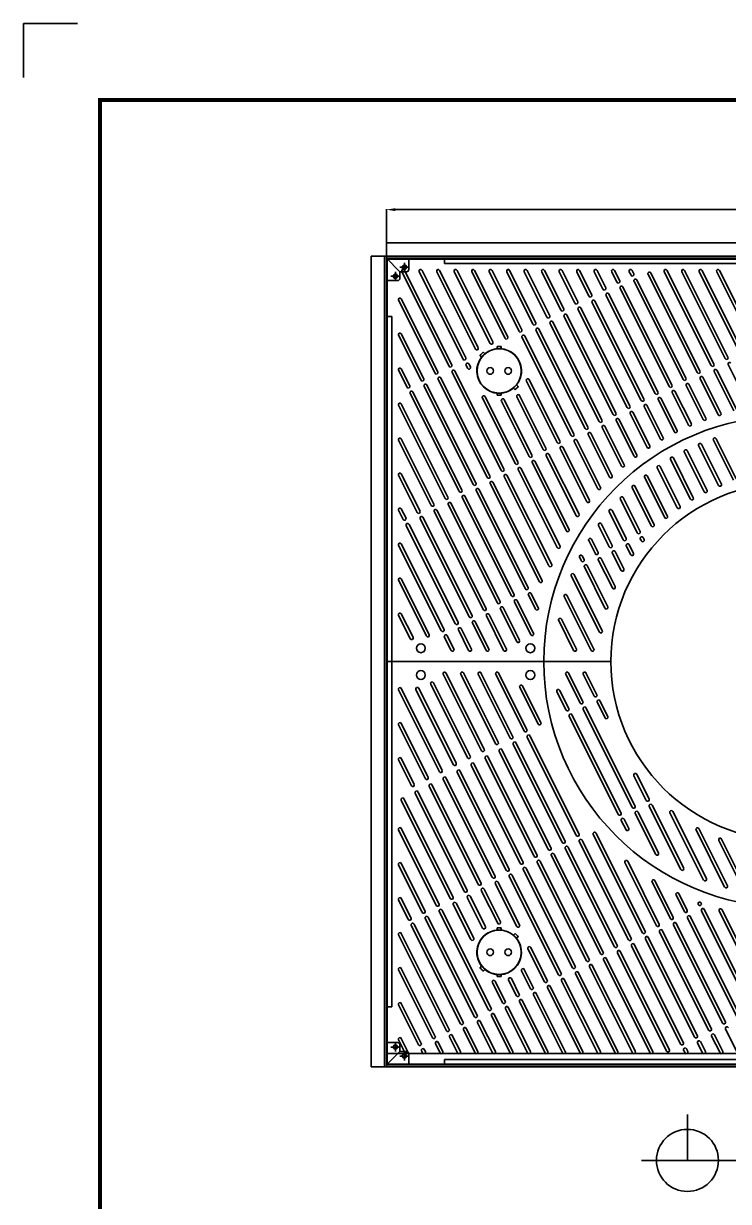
# Model space of a CAD drawing. Header units: millimetres. Extents: x 20045 to 27217, y -49849 to -44778.
# Drawn here: x 20045 to 21622, y -47412 to -44778 of the extents above; entities that cross this region are included whole.
import ezdxf

# ---------------------------------------------------------------- set-up
doc = ezdxf.new("R2010")
doc.units = ezdxf.units.MM
doc.layers.add('LAYOUT', color=7, linetype='Continuous')
doc.styles.get("Standard").update_dxf_attribs({"font": 'arial.ttf'})
doc.dimstyles.new('ISO-25', dxfattribs={"dimtxt": 40, "dimasz": 20, "dimexe": 1.25, "dimexo": 10, "dimgap": 10, "dimtad": 1, "dimdec": 0, "dimtxsty": 'Standard', "dimcen": 2.5, "dimclrd": 3, "dimclre": 3, "dimclrt": 3, "dimadec": 0, "dimazin": 0, "dimtfac": 1, "dimtdec": 0, "dimtmove": 0, "dimatfit": 3, "dimfxl": 1, "dimarcsym": 0})

# ---------------------------------------------------------------- blocks, each defined once
blk = doc.blocks.new('*D40')
at = {"color": 3, "lineweight": -2, "transparency": 16777216}
for p, q in [((20856.8, -45292.8), (20856.8, -45192.8)), ((20876.8, -45194), (22640.8, -45194)), ((22660.8, -45292.8), (22660.8, -45192.8))]:
    blk.add_line(p, q, dxfattribs=at)
at = {"color": 3, "transparency": 16777216}
for points in [[(20876.8, -45190.7), (20876.8, -45197.4), (20856.8, -45194)], [(22640.8, -45190.7), (22640.8, -45197.4), (22660.8, -45194)]]:
    blk.add_solid(points, dxfattribs=at)
at = {"layer": 'Defpoints', "color": 0, "transparency": 16777216}
for p in [(22660.8, -45194), (20856.8, -45302.8), (22660.8, -45302.8)]:
    blk.add_point(p, dxfattribs=at)
at = {"color": 3, "transparency": 16777216, "insert": (21758.8, -45163.6), "char_height": 40, "attachment_point": 5}
blk.add_mtext('1804', dxfattribs=at)
blk = doc.blocks.new('A$C2E731E15')
at = {"color": 1}
for p, q in [((-10, 0), (10, 0)), ((0, -10), (0, 10))]:
    blk.add_line(p, q, dxfattribs=at)
blk.add_circle((0, 0), 4.5)
at = {"color": 4}
blk.add_arc((0, 0), 5, 270, 180, dxfattribs=at)
blk = doc.blocks.new('A$C6562381F')
for p, q in [((4.5, 54.5), (-4.5, 54.5)), ((-4.5, 49.3), (-4.5, 54.5)), ((4.5, 49.3), (4.5, 54.5)), ((-4.5, -54.5), (-4.5, -49.3)), ((4.5, -54.5), (4.5, -49.3)), ((4.5, -54.5), (-4.5, -54.5))]:
    blk.add_line(p, q)
for centre, radius in [((0, 0), 49.5), ((-20, 0), 7.5), ((20, 0), 7.5)]:
    blk.add_circle(centre, radius)
blk = doc.blocks.new('AG1818')
for p, q in [((17010.4, -48656.5), (17010.4, -47756.5)), ((17010.4, -47756.5), (18810.4, -47756.5)), ((17154.6, -47992.8), (17049, -47781.5)), ((17186, -47977.2), (17088.1, -47781.5)), ((17213.7, -47954.4), (17127.3, -47781.5)), ((17246.5, -47941.6), (17166.4, -47781.5)), ((17279.9, -47930.2), (17205.5, -47781.5)), ((17311.2, -47914.6), (17244.7, -47781.5)), ((17342.5, -47898.9), (17283.8, -47781.5)), ((17373.8, -47883.2), (17322.9, -47781.5)), ((17405.1, -47867.6), (17362.1, -47781.5)), ((17436.4, -47851.9), (17401.2, -47781.5)), ((17467.7, -47836.3), (17440.3, -47781.5)), ((17499, -47820.6), (17479.4, -47781.5)), ((17530.3, -47805), (17518.6, -47781.5)), ((17561.6, -47789.3), (17557.7, -47781.5)), ((17740.8, -47991.3), (17636, -47781.5)), ((17772.2, -47975.7), (17675.1, -47781.5)), ((17803.5, -47960), (17714.2, -47781.5)), ((17834.8, -47944.4), (17753.4, -47781.5)), ((17148.4, -47995.9), (17042.7, -47784.7)), ((17179.7, -47980.3), (17081.9, -47784.7)), ((17207.4, -47957.5), (17121, -47784.7)), ((17240.2, -47944.8), (17160.1, -47784.7)), ((17273.6, -47933.3), (17199.3, -47784.7)), ((17304.9, -47917.7), (17238.4, -47784.7)), ((17336.2, -47902), (17277.5, -47784.7)), ((17367.5, -47886.4), (17316.7, -47784.7)), ((17398.8, -47870.7), (17355.8, -47784.7)), ((17430.1, -47855.1), (17394.9, -47784.7)), ((17461.4, -47839.4), (17434.1, -47784.7)), ((17492.7, -47823.8), (17473.2, -47784.7)), ((17524, -47808.1), (17512.3, -47784.7)), ((17555.4, -47792.5), (17551.5, -47784.7)), ((17672, -48025.8), (17562.1, -47805.9)), ((17678.3, -48022.6), (17568.3, -47802.8)), ((17703.3, -48010.1), (17593.4, -47790.2)), ((17709.6, -48007), (17599.6, -47787.1)), ((17734.6, -47994.4), (17629.7, -47784.7)), ((17765.9, -47978.8), (17668.8, -47784.7)), ((17797.2, -47963.1), (17708, -47784.7)), ((17828.5, -47947.5), (17747.1, -47784.7)), ((17615.6, -48053.9), (17505.7, -47834.1)), ((17640.7, -48041.4), (17530.8, -47821.5)), ((17647, -48038.3), (17537, -47818.4)), ((17117.1, -48011.6), (17035.4, -47848.3)), ((17123.3, -48008.5), (17041.7, -47845.2)), ((17578.1, -48072.7), (17468.1, -47852.8)), ((17584.3, -48069.6), (17474.4, -47849.7)), ((17609.4, -48057.1), (17499.4, -47837.2)), ((17515.5, -48104), (17405.5, -47884.1)), ((17521.7, -48100.9), (17411.8, -47881)), ((17546.8, -48088.4), (17436.8, -47868.5)), ((17553, -48085.2), (17443.1, -47865.4)), ((17459.1, -48132.2), (17349.2, -47912.3)), ((17484.2, -48119.7), (17374.2, -47899.8)), ((17490.4, -48116.5), (17380.5, -47896.7)), ((17085.8, -48027.3), (17035.4, -47926.6)), ((17092, -48024.1), (17041.7, -47923.5)), ((17421.6, -48151), (17311.6, -47931.1)), ((17427.8, -48147.8), (17317.9, -47928)), ((17452.9, -48135.3), (17342.9, -47915.4)), ((17196.1, -47997.4), (17192.7, -47990.6)), ((17820.8, -48088.6), (17772.6, -47992.2)), ((17054.5, -48042.9), (17035.4, -48004.8)), ((17060.7, -48039.8), (17041.7, -48001.7)), ((17265, -48229.2), (17155.1, -48009.4)), ((17271.3, -48226.1), (17161.4, -48006.2)), ((17189.8, -48000.6), (17186.4, -47993.7)), ((17785.1, -48095.4), (17741.3, -48007.9)), ((17791.3, -48092.2), (17747.6, -48004.7)), ((17202.4, -48260.5), (17092.5, -48040.7)), ((17208.7, -48257.4), (17098.7, -48037.5)), ((17233.7, -48244.9), (17123.8, -48025)), ((17240, -48241.8), (17130.1, -48021.9)), ((17390.3, -48166.6), (17321.4, -48029)), ((17396.5, -48163.5), (17327.7, -48025.9)), ((17716.7, -48115.2), (17678.7, -48039.2)), ((17723, -48112), (17685, -48036)), ((17750.4, -48104.3), (17710, -48023.5)), ((17756.6, -48101.1), (17716.3, -48020.4)), ((17171.1, -48276.2), (17061.2, -48056.3)), ((17177.4, -48273.1), (17067.4, -48053.2)), ((17296.3, -48213.6), (17222.9, -48066.6)), ((17302.6, -48210.5), (17229.1, -48063.5)), ((17333.9, -48194.8), (17271.8, -48070.5)), ((17358.9, -48182.3), (17300, -48064.3)), ((17365.2, -48179.2), (17306.2, -48061.2)), ((17652.3, -48142.8), (17616.1, -48070.5)), ((17658.5, -48139.7), (17622.4, -48067.3)), ((17684, -48128), (17647.4, -48054.8)), ((17690.3, -48124.9), (17653.7, -48051.7)), ((17139.8, -48291.8), (17035.4, -48083.1)), ((17146.1, -48288.7), (17041.7, -48080)), ((17327.6, -48197.9), (17265.5, -48073.7)), ((17597.5, -48174.2), (17559.7, -48098.7)), ((17621.3, -48159.1), (17584.8, -48086.1)), ((17627.5, -48156), (17591.1, -48083)), ((17562.2, -48197.4), (17522.2, -48117.4)), ((17568.4, -48194.3), (17528.4, -48114.3)), ((17591.2, -48177.3), (17553.5, -48101.8)), ((17507.1, -48243.8), (17459.6, -48148.7)), ((17513.4, -48240.7), (17465.8, -48145.6)), ((17534.1, -48219.6), (17490.9, -48133.1)), ((17540.4, -48216.4), (17497.1, -48130)), ((17108.5, -48307.5), (17035.4, -48161.4)), ((17114.8, -48304.4), (17041.7, -48158.2)), ((17462.7, -48295.8), (17403.2, -48176.9)), ((17481.2, -48270.2), (17428.3, -48164.4)), ((17487.4, -48267.1), (17434.5, -48161.3)), ((17751.2, -48262.5), (17706.6, -48173.3)), ((17757.5, -48259.4), (17712.9, -48170.1)), ((17784.4, -48250.6), (17739.7, -48161.1)), ((17790.7, -48247.5), (17745.9, -48158)), ((17432.9, -48330.2), (17365.7, -48195.7)), ((17439.2, -48327.1), (17371.9, -48192.6)), ((17456.4, -48298.9), (17397, -48180)), ((17694.7, -48290.3), (17650.1, -48201.1)), ((17719.3, -48276.9), (17674.6, -48187.5)), ((17725.6, -48273.8), (17680.9, -48184.4)), ((17390.3, -48401.6), (17303, -48227)), ((17396.6, -48398.5), (17309.3, -48223.9)), ((17410.8, -48364.3), (17334.4, -48211.4)), ((17417.1, -48361.2), (17340.6, -48208.2)), ((17658.9, -48312.6), (17614.2, -48223.1)), ((17665.2, -48309.5), (17620.4, -48220)), ((17688.5, -48293.5), (17643.9, -48204.3)), ((17077.2, -48323.2), (17035.4, -48239.6)), ((17083.5, -48320), (17041.7, -48236.5)), ((17356.6, -48475.1), (17246.7, -48255.2)), ((17371.7, -48442.6), (17271.7, -48242.7)), ((17378, -48439.5), (17278, -48239.5)), ((17630.7, -48334.4), (17585.5, -48244.1)), ((17636.9, -48331.3), (17591.8, -48241)), ((17319.1, -48493.8), (17209.1, -48274)), ((17325.3, -48490.7), (17215.4, -48270.8)), ((17350.4, -48478.2), (17240.4, -48258.3)), ((17600.8, -48353), (17558, -48267.4)), ((17607.1, -48349.8), (17564.3, -48264.3)), ((17256.5, -48525.1), (17146.5, -48305.3)), ((17262.7, -48522), (17152.8, -48302.1)), ((17287.8, -48509.5), (17177.8, -48289.6)), ((17294, -48506.4), (17184.1, -48286.5)), ((17569.5, -48368.6), (17531.7, -48293)), ((17575.8, -48365.5), (17538, -48289.8)), ((17045.9, -48338.8), (17035.4, -48317.9)), ((17052.2, -48335.7), (17041.7, -48314.8)), ((17200.1, -48553.3), (17090.2, -48333.4)), ((17225.2, -48540.8), (17115.2, -48320.9)), ((17231.4, -48537.7), (17121.5, -48317.8)), ((17538.2, -48384.3), (17506.6, -48321.1)), ((17544.5, -48381.1), (17512.9, -48317.9)), ((17162.5, -48572.1), (17052.6, -48352.2)), ((17168.8, -48569), (17058.9, -48349.1)), ((17193.8, -48556.4), (17083.9, -48336.6)), ((17506.9, -48399.9), (17482.9, -48351.9)), ((17513.2, -48396.8), (17489.1, -48348.8)), ((17475.6, -48415.6), (17460.7, -48385.7)), ((17481.9, -48412.4), (17466.9, -48382.6)), ((17578.5, -48386.6), (17576.2, -48382)), ((17584.8, -48383.5), (17582.5, -48378.9)), ((17131.2, -48587.8), (17035.4, -48396.2)), ((17137.5, -48584.6), (17041.7, -48393)), ((17533.1, -48452.4), (17513.6, -48413.3)), ((17539.4, -48449.3), (17519.9, -48410.2)), ((17554.9, -48417.6), (17544.9, -48397.7)), ((17561.1, -48414.5), (17551.2, -48394.6)), ((17444.3, -48431.2), (17440.2, -48423.1)), ((17450.5, -48428.1), (17446.5, -48419.9)), ((17513.7, -48491.8), (17482.3, -48429)), ((17520, -48488.7), (17488.6, -48425.9)), ((17484.8, -48590.6), (17421.8, -48464.5)), ((17491.1, -48587.4), (17428.1, -48461.4)), ((17497.2, -48537.1), (17451, -48444.6)), ((17503.5, -48534), (17457.3, -48441.5)), ((17097.8, -48599.2), (17035.4, -48474.4)), ((17104.1, -48596.1), (17041.7, -48471.3)), ((17337.6, -48593.4), (17300.7, -48519.8)), ((17341.9, -48539.5), (17325.8, -48507.3)), ((17348.1, -48536.3), (17332, -48504.1)), ((17466.2, -48631.5), (17406, -48511.1)), ((17472.4, -48628.4), (17412.2, -48508)), ((17299.9, -48612), (17263.2, -48538.6)), ((17306.2, -48608.9), (17269.4, -48535.4)), ((17331.3, -48596.5), (17294.5, -48522.9)), ((17061.7, -48605.3), (17035.4, -48552.7)), ((17068, -48602.1), (17041.7, -48549.6)), ((17231.4, -48631.5), (17200.6, -48569.9)), ((17237.7, -48628.4), (17206.8, -48566.7)), ((17270.5, -48631.5), (17231.9, -48554.2)), ((17276.8, -48628.4), (17238.1, -48551.1)), ((17427, -48631.5), (17393.6, -48564.6)), ((17433.3, -48628.4), (17399.8, -48561.4)), ((17159.4, -48628.4), (17144.2, -48598)), ((17192.3, -48631.5), (17169.3, -48585.5)), ((17198.5, -48628.4), (17175.5, -48582.4)), ((17153.1, -48631.5), (17137.9, -48601.2)), ((17010.4, -49556.5), (17010.4, -48656.5)), ((17010.4, -48656.5), (17510.4, -48656.5)), ((17113.7, -48703.8), (17195.9, -48868.3)), ((17135.4, -48684.7), (17220.9, -48855.8)), ((17141.6, -48681.5), (17227.2, -48852.6)), ((17174.5, -48684.7), (17252.2, -48840.1)), ((17180.8, -48681.5), (17258.5, -48837)), ((17213.6, -48684.7), (17285.1, -48827.6)), ((17219.9, -48681.5), (17291.4, -48824.5)), ((17252.8, -48684.7), (17316.4, -48811.9)), ((17259, -48681.5), (17322.7, -48808.8)), ((17409.3, -48684.7), (17441.6, -48749.3)), ((17415.6, -48681.5), (17447.9, -48746.2)), ((17448.4, -48684.7), (17472.9, -48733.7)), ((17454.7, -48681.5), (17479.2, -48730.5)), ((17035.4, -48719.6), (17127, -48902.7)), ((17041.7, -48716.5), (17133.3, -48899.6)), ((17074.4, -48719.3), (17158.3, -48887.1)), ((17080.7, -48716.2), (17164.6, -48883.9)), ((17107.4, -48707), (17189.6, -48871.4)), ((17306.5, -48713.9), (17347.7, -48796.3)), ((17312.8, -48710.8), (17354, -48793.2)), ((17389.8, -48723.9), (17410.3, -48765)), ((17396, -48720.8), (17416.6, -48761.8)), ((17479.6, -48747.1), (17497.3, -48782.4)), ((17485.9, -48744), (17503.5, -48779.2)), ((17417, -48778.4), (17527, -48998.3)), ((17423.3, -48775.3), (17533.2, -48995.1)), ((17448.3, -48762.7), (17558.3, -48982.6)), ((17454.6, -48759.6), (17564.5, -48979.5)), ((17035.4, -48797.8), (17095.7, -48918.4)), ((17041.7, -48794.7), (17102, -48915.2)), ((17323.1, -48825.4), (17433.1, -49045.2)), ((17329.4, -48822.2), (17439.3, -49042.1)), ((17260.5, -48856.7), (17370.4, -49076.5)), ((17266.8, -48853.5), (17376.7, -49073.4)), ((17291.8, -48841), (17401.7, -49060.9)), ((17298.1, -48837.9), (17408, -49057.8)), ((17035.4, -48876.1), (17064.4, -48934)), ((17041.7, -48873), (17070.7, -48930.9)), ((17197.9, -48888), (17307.8, -49107.8)), ((17204.2, -48884.8), (17314.1, -49104.7)), ((17229.2, -48872.3), (17339.1, -49092.2)), ((17235.5, -48869.2), (17345.4, -49089.1)), ((17166.6, -48903.6), (17276.5, -49123.5)), ((17172.9, -48900.5), (17282.8, -49120.4)), ((17561.9, -48911.6), (17589.6, -48967)), ((17568.1, -48908.4), (17595.8, -48963.8)), ((17104, -48934.9), (17213.9, -49154.8)), ((17110.2, -48931.8), (17220.2, -49151.7)), ((17135.3, -48919.3), (17245.2, -49139.1)), ((17141.5, -48916.1), (17251.5, -49136)), ((17041.4, -48966.2), (17151.3, -49186.1)), ((17047.6, -48963.1), (17157.6, -49183)), ((17072.7, -48950.6), (17182.6, -49170.4)), ((17078.9, -48947.4), (17188.9, -49167.3)), ((17571.2, -48992.9), (17617, -49084.5)), ((17596.3, -48980.4), (17666.9, -49121.6)), ((17602.5, -48977.3), (17673.2, -49118.5)), ((17648.8, -48991.4), (17723.9, -49141.7)), ((17533.7, -49011.7), (17544.2, -49032.6)), ((17539.9, -49008.6), (17550.4, -49029.5)), ((17565, -48996), (17610.8, -49087.6)), ((17642.5, -48994.5), (17717.7, -49144.9)), ((17035.4, -49032.6), (17120, -49201.8)), ((17041.7, -49029.5), (17126.3, -49198.6)), ((17471.1, -49043), (17581, -49262.9)), ((17477.3, -49039.9), (17587.3, -49259.7)), ((17700.8, -49032.8), (17764.8, -49160.9)), ((17707, -49029.7), (17771.1, -49157.8)), ((17414.7, -49071.2), (17524.7, -49291)), ((17439.8, -49058.6), (17549.7, -49278.5)), ((17446, -49055.5), (17556, -49275.4)), ((17751.7, -49056.4), (17800.1, -49153.3)), ((17757.9, -49053.2), (17806.4, -49150.2)), ((17377.2, -49090), (17487.1, -49309.8)), ((17383.4, -49086.8), (17493.3, -49306.7)), ((17408.5, -49074.3), (17518.4, -49294.2)), ((17035.4, -49110.9), (17088.7, -49217.4)), ((17041.7, -49107.8), (17095, -49214.3)), ((17314.5, -49121.3), (17424.5, -49341.1)), ((17320.8, -49118.1), (17430.7, -49338)), ((17345.8, -49105.6), (17455.8, -49325.5)), ((17352.1, -49102.5), (17462, -49322.3)), ((17541.7, -49106), (17612.3, -49247.2)), ((17548, -49102.9), (17618.6, -49244.1)), ((17258.2, -49149.4), (17306.3, -49245.7)), ((17283.2, -49136.9), (17393.2, -49356.8)), ((17289.5, -49133.8), (17399.4, -49353.7)), ((17602.4, -49149.1), (17643.6, -49231.6)), ((17608.6, -49146), (17649.9, -49228.4)), ((17220.6, -49168.2), (17257.3, -49241.6)), ((17226.9, -49165.1), (17263.6, -49238.5)), ((17251.9, -49152.6), (17300.1, -49248.8)), ((17656.2, -49178.4), (17674.9, -49215.9)), ((17662.4, -49175.3), (17681.2, -49212.8)), ((17035.4, -49189.2), (17057.4, -49233.1)), ((17041.7, -49186), (17063.7, -49229.9)), ((17158, -49199.5), (17197.3, -49278.2)), ((17164.3, -49196.4), (17203.6, -49275)), ((17189.3, -49183.9), (17223.6, -49252.3)), ((17195.6, -49180.7), (17229.8, -49249.2)), ((17705.8, -49199.3), (17706.2, -49200.3)), ((17712, -49196.2), (17712.5, -49197.1)), ((17095.4, -49230.8), (17205.3, -49450.7)), ((17101.7, -49227.7), (17211.6, -49447.6)), ((17126.7, -49215.2), (17236.6, -49435)), ((17133, -49212), (17242.9, -49431.9)), ((17681.6, -49229.3), (17791.6, -49449.2)), ((17687.9, -49226.2), (17797.8, -49446.1)), ((17712.9, -49213.7), (17822.9, -49433.6)), ((17719.2, -49210.5), (17829.1, -49430.4)), ((17752.4, -49214.3), (17854.2, -49417.9)), ((17758.6, -49211.1), (17860.4, -49414.8)), ((17064.1, -49246.5), (17174, -49466.4)), ((17070.4, -49243.3), (17180.3, -49463.2)), ((17625.3, -49257.5), (17735.2, -49477.4)), ((17650.3, -49245), (17760.3, -49464.9)), ((17656.6, -49241.8), (17766.5, -49461.7)), ((17035.4, -49267.4), (17142.7, -49482)), ((17041.7, -49264.3), (17149, -49478.9)), ((17587.7, -49276.3), (17697.6, -49496.2)), ((17594, -49273.2), (17703.9, -49493)), ((17619, -49260.6), (17729, -49480.5)), ((17325, -49298.6), (17361.9, -49372.4)), ((17331.2, -49295.5), (17368.1, -49369.3)), ((17525.1, -49307.6), (17635, -49527.5)), ((17531.4, -49304.5), (17641.3, -49524.3)), ((17556.4, -49291.9), (17666.3, -49511.8)), ((17562.7, -49288.8), (17672.6, -49508.7)), ((17468.8, -49335.8), (17565.1, -49528.4)), ((17493.8, -49323.2), (17597.9, -49531.5)), ((17500.1, -49320.1), (17604.2, -49528.4)), ((17035.4, -49345.7), (17111.4, -49497.7)), ((17041.7, -49342.6), (17117.7, -49494.5)), ((17310.5, -49348), (17330.6, -49388.1)), ((17316.8, -49344.9), (17336.8, -49385)), ((17431.2, -49354.5), (17519.7, -49531.5)), ((17437.4, -49351.4), (17525.9, -49528.4)), ((17462.5, -49338.9), (17558.8, -49531.5)), ((17245.3, -49374.1), (17268, -49419.4)), ((17251.5, -49370.9), (17274.2, -49416.3)), ((17281.7, -49368.6), (17299.3, -49403.7)), ((17287.9, -49365.4), (17305.5, -49400.6)), ((17368.6, -49385.9), (17441.4, -49531.5)), ((17374.8, -49382.7), (17447.7, -49528.4)), ((17399.9, -49370.2), (17480.5, -49531.5)), ((17406.1, -49367.1), (17486.8, -49528.4)), ((17312.2, -49414), (17369.4, -49528.4)), ((17337.3, -49401.5), (17402.3, -49531.5)), ((17343.5, -49398.4), (17408.5, -49528.4)), ((17035.4, -49423.9), (17080.1, -49513.3)), ((17041.7, -49420.8), (17086.4, -49510.2)), ((17274.7, -49432.8), (17324, -49531.5)), ((17280.9, -49429.7), (17330.3, -49528.4)), ((17306, -49417.2), (17363.2, -49531.5)), ((17212.1, -49464.1), (17245.8, -49531.5)), ((17218.3, -49461), (17252, -49528.4)), ((17243.4, -49448.5), (17284.9, -49531.5)), ((17249.6, -49445.3), (17291.2, -49528.4)), ((17155.7, -49492.3), (17173.8, -49528.4)), ((17180.7, -49479.8), (17206.6, -49531.5)), ((17187, -49476.6), (17212.9, -49528.4)), ((17735.7, -49493.9), (17754.5, -49531.5)), ((17741.9, -49490.8), (17760.7, -49528.4)), ((17767, -49478.3), (17793.6, -49531.5)), ((17035.4, -49502.2), (17048.8, -49529)), ((17041.7, -49499.1), (17055.1, -49525.8)), ((17118.1, -49511.1), (17128.4, -49531.5)), ((17124.4, -49507.9), (17134.6, -49528.4)), ((17149.4, -49495.4), (17167.5, -49531.5)), ((17704.4, -49509.6), (17715.3, -49531.5)), ((17710.6, -49506.4), (17721.6, -49528.4)), ((17086.8, -49526.7), (17089.2, -49531.5)), ((17093.1, -49523.6), (17095.5, -49528.4)), ((17673.1, -49525.2), (17676.2, -49531.5)), ((17679.3, -49522.1), (17682.5, -49528.4)), ((18810.4, -49556.5), (17010.4, -49556.5))]:
    blk.add_line(p, q)
for points in [[(17296.1, -48048.4, 0.045549), (17303.1, -48041.3), (17299.5, -48037.8, 0.904534), (17228.4, -47968.1), (17224.8, -47964.6, 0.045549), (17217.8, -47971.8), (17221.4, -47975.3, 0.904534), (17292.5, -48044.9)], [(17296.1, -49264.6, -0.045549), (17303.1, -49271.8), (17299.5, -49275.3, -0.904534), (17228.4, -49344.9), (17224.8, -49348.4, -0.045549), (17217.8, -49341.3), (17221.4, -49337.8, -0.904534), (17292.5, -49268.1)]]:
    blk.add_lwpolyline(points, format="xyb", close=True)
for centre in [(17085.4, -48626.5), (17330.4, -48626.5), (17085.4, -48686.5), (17330.4, -48686.5)]:
    blk.add_circle(centre, 10)
for centre, radius, start, end in [((17045.9, -47783.1), 3.5, 26.5651, 206.5651), ((17085, -47783.1), 3.5, 26.5651, 206.5651), ((17124.1, -47783.1), 3.5, 26.5651, 206.5651), ((17163.3, -47783.1), 3.5, 26.5651, 206.5651), ((17202.4, -47783.1), 3.5, 26.5651, 206.5651), ((17241.5, -47783.1), 3.5, 26.5651, 206.5651), ((17280.7, -47783.1), 3.5, 26.5651, 206.5651), ((17319.8, -47783.1), 3.5, 26.5651, 206.5651), ((17358.9, -47783.1), 3.5, 26.5651, 206.5651), ((17398.1, -47783.1), 3.5, 26.5651, 206.5651), ((17437.2, -47783.1), 3.5, 26.5651, 206.5651), ((17476.3, -47783.1), 3.5, 26.5651, 206.5651), ((17515.4, -47783.1), 3.5, 26.5651, 206.5651), ((17554.6, -47783.1), 3.5, 26.5651, 206.5651), ((17632.8, -47783.1), 3.5, 26.5651, 206.5651), ((17672, -47783.1), 3.5, 26.5651, 206.5651), ((17711.1, -47783.1), 3.5, 26.5651, 206.5651), ((17750.2, -47783.1), 3.5, 26.5651, 206.5651), ((17527.2, -47806.6), 3.5, 206.5651, 26.5651), ((17558.5, -47790.9), 3.5, 206.5651, 26.5651), ((17565.2, -47804.3), 3.5, 26.5651, 206.5651), ((17596.5, -47788.7), 3.5, 26.5651, 206.5651), ((17495.9, -47822.2), 3.5, 206.5651, 26.5651), ((17502.6, -47835.6), 3.5, 26.5651, 206.5651), ((17533.9, -47820), 3.5, 26.5651, 206.5651), ((17038.6, -47846.8), 3.5, 26.5651, 206.5651), ((17433.3, -47853.5), 3.5, 206.5651, 26.5651), ((17464.6, -47837.9), 3.5, 206.5651, 26.5651), ((17471.3, -47851.3), 3.5, 26.5651, 206.5651), ((17370.7, -47884.8), 3.5, 206.5651, 26.5651), ((17402, -47869.2), 3.5, 206.5651, 26.5651), ((17408.7, -47882.6), 3.5, 26.5651, 206.5651), ((17440, -47866.9), 3.5, 26.5651, 206.5651), ((17339.3, -47900.5), 3.5, 206.5651, 26.5651), ((17346.1, -47913.9), 3.5, 26.5651, 206.5651), ((17377.4, -47898.2), 3.5, 26.5651, 206.5651), ((17038.6, -47925), 3.5, 26.5651, 206.5651), ((17276.7, -47931.8), 3.5, 206.5651, 26.5651), ((17308, -47916.1), 3.5, 206.5651, 26.5651), ((17314.7, -47929.5), 3.5, 26.5651, 206.5651), ((17210.6, -47956), 3.5, 206.5651, 26.5651), ((17243.3, -47943.2), 3.5, 206.5651, 26.5651), ((17151.5, -47994.4), 3.5, 206.5651, 26.5651), ((17182.8, -47978.7), 3.5, 206.5651, 26.5651), ((17189.5, -47992.1), 3.5, 26.5651, 206.5651), ((17737.7, -47992.9), 3.5, 206.5651, 26.5651), ((17769, -47977.2), 3.5, 206.5651, 26.5651), ((17775.8, -47990.7), 3.5, 26.5651, 206.5651), ((17038.6, -48003.3), 3.5, 26.5651, 206.5651), ((17120.2, -48010), 3.5, 206.5651, 26.5651), ((17158.2, -48007.8), 3.5, 26.5651, 206.5651), ((17193, -47999), 3.5, 206.5651, 26.5651), ((17706.4, -48008.5), 3.5, 206.5651, 26.5651), ((17713.1, -48022), 3.5, 26.5651, 206.5651), ((17744.4, -48006.3), 3.5, 26.5651, 206.5651), ((17057.6, -48041.3), 3.5, 206.5651, 26.5651), ((17088.9, -48025.7), 3.5, 206.5651, 26.5651), ((17095.6, -48039.1), 3.5, 26.5651, 206.5651), ((17126.9, -48023.5), 3.5, 26.5651, 206.5651), ((17324.6, -48027.4), 3.5, 26.5651, 206.5651), ((17643.8, -48039.8), 3.5, 206.5651, 26.5651), ((17675.1, -48024.2), 3.5, 206.5651, 26.5651), ((17681.8, -48037.6), 3.5, 26.5651, 206.5651), ((17064.3, -48054.8), 3.5, 26.5651, 206.5651), ((17226, -48065.1), 3.5, 26.5651, 206.5651), ((17268.6, -48072.1), 3.5, 26.5651, 206.5651), ((17303.1, -48062.7), 3.5, 26.5651, 206.5651), ((17581.2, -48071.1), 3.5, 206.5651, 26.5651), ((17612.5, -48055.5), 3.5, 206.5651, 26.5651), ((17619.2, -48068.9), 3.5, 26.5651, 206.5651), ((17650.5, -48053.3), 3.5, 26.5651, 206.5651), ((17038.6, -48081.5), 3.5, 26.5651, 206.5651), ((17549.9, -48086.8), 3.5, 206.5651, 26.5651), ((17556.6, -48100.2), 3.5, 26.5651, 206.5651), ((17587.9, -48084.6), 3.5, 26.5651, 206.5651), ((17910.4, -48656.5), 550, 0, 180), ((17487.3, -48118.1), 3.5, 206.5651, 26.5651), ((17518.6, -48102.5), 3.5, 206.5651, 26.5651), ((17525.3, -48115.9), 3.5, 26.5651, 206.5651), ((17687.1, -48126.4), 3.5, 206.5651, 26.5651), ((17719.8, -48113.6), 3.5, 206.5651, 26.5651), ((17753.5, -48102.7), 3.5, 206.5651, 26.5651), ((17424.7, -48149.4), 3.5, 206.5651, 26.5651), ((17456, -48133.8), 3.5, 206.5651, 26.5651), ((17462.7, -48147.2), 3.5, 26.5651, 206.5651), ((17494, -48131.5), 3.5, 26.5651, 206.5651), ((17655.4, -48141.2), 3.5, 206.5651, 26.5651), ((17038.6, -48159.8), 3.5, 26.5651, 206.5651), ((17393.4, -48165.1), 3.5, 206.5651, 26.5651), ((17400.1, -48178.5), 3.5, 26.5651, 206.5651), ((17431.4, -48162.8), 3.5, 26.5651, 206.5651), ((17594.4, -48175.7), 3.5, 206.5651, 26.5651), ((17624.4, -48157.5), 3.5, 206.5651, 26.5651), ((17709.7, -48171.7), 3.5, 26.5651, 206.5651), ((17742.8, -48159.5), 3.5, 26.5651, 206.5651), ((17330.8, -48196.4), 3.5, 206.5651, 26.5651), ((17362.1, -48180.7), 3.5, 206.5651, 26.5651), ((17368.8, -48194.1), 3.5, 26.5651, 206.5651), ((17565.3, -48195.9), 3.5, 206.5651, 26.5651), ((17647, -48202.7), 3.5, 26.5651, 206.5651), ((17677.7, -48186), 3.5, 26.5651, 206.5651), ((17268.2, -48227.7), 3.5, 206.5651, 26.5651), ((17299.5, -48212), 3.5, 206.5651, 26.5651), ((17306.2, -48225.4), 3.5, 26.5651, 206.5651), ((17337.5, -48209.8), 3.5, 26.5651, 206.5651), ((17537.2, -48218), 3.5, 206.5651, 26.5651), ((17617.3, -48221.6), 3.5, 26.5651, 206.5651), ((17038.6, -48238.1), 3.5, 26.5651, 206.5651), ((17236.9, -48243.3), 3.5, 206.5651, 26.5651), ((17243.6, -48256.7), 3.5, 26.5651, 206.5651), ((17274.9, -48241.1), 3.5, 26.5651, 206.5651), ((17510.2, -48242.2), 3.5, 206.5651, 26.5651), ((17910.4, -48656.5), 400, 0, 180), ((17588.7, -48242.6), 3.5, 26.5651, 206.5651), ((17174.2, -48274.6), 3.5, 206.5651, 26.5651), ((17205.6, -48259), 3.5, 206.5651, 26.5651), ((17212.3, -48272.4), 3.5, 26.5651, 206.5651), ((17484.3, -48268.6), 3.5, 206.5651, 26.5651), ((17561.2, -48265.8), 3.5, 26.5651, 206.5651), ((17722.5, -48275.4), 3.5, 206.5651, 26.5651), ((17754.4, -48260.9), 3.5, 206.5651, 26.5651), ((17111.6, -48305.9), 3.5, 206.5651, 26.5651), ((17142.9, -48290.3), 3.5, 206.5651, 26.5651), ((17149.7, -48303.7), 3.5, 26.5651, 206.5651), ((17181, -48288), 3.5, 26.5651, 206.5651), ((17459.5, -48297.4), 3.5, 206.5651, 26.5651), ((17534.8, -48291.4), 3.5, 26.5651, 206.5651), ((17662, -48311), 3.5, 206.5651, 26.5651), ((17691.6, -48291.9), 3.5, 206.5651, 26.5651), ((17038.6, -48316.3), 3.5, 26.5651, 206.5651), ((17049, -48337.2), 3.5, 206.5651, 26.5651), ((17080.3, -48321.6), 3.5, 206.5651, 26.5651), ((17087, -48335), 3.5, 26.5651, 206.5651), ((17118.3, -48319.4), 3.5, 26.5651, 206.5651), ((17436, -48328.7), 3.5, 206.5651, 26.5651), ((17509.7, -48319.5), 3.5, 26.5651, 206.5651), ((17633.8, -48332.8), 3.5, 206.5651, 26.5651), ((17055.7, -48350.7), 3.5, 26.5651, 206.5651), ((17414, -48362.7), 3.5, 206.5651, 26.5651), ((17486, -48350.3), 3.5, 26.5651, 206.5651), ((17603.9, -48351.4), 3.5, 206.5651, 26.5651), ((17463.8, -48384.2), 3.5, 26.5651, 206.5651), ((17541.3, -48382.7), 3.5, 206.5651, 26.5651), ((17572.6, -48367.1), 3.5, 206.5651, 26.5651), ((17579.3, -48380.5), 3.5, 26.5651, 206.5651), ((17581.6, -48385), 3.5, 206.5651, 26.5651), ((17038.6, -48394.6), 3.5, 26.5651, 206.5651), ((17393.5, -48400), 3.5, 206.5651, 26.5651), ((17478.7, -48414), 3.5, 206.5651, 26.5651), ((17510, -48398.4), 3.5, 206.5651, 26.5651), ((17516.7, -48411.8), 3.5, 26.5651, 206.5651), ((17548, -48396.1), 3.5, 26.5651, 206.5651), ((17558, -48416), 3.5, 206.5651, 26.5651), ((17374.9, -48441), 3.5, 206.5651, 26.5651), ((17443.3, -48421.5), 3.5, 26.5651, 206.5651), ((17447.4, -48429.7), 3.5, 206.5651, 26.5651), ((17454.1, -48443.1), 3.5, 26.5651, 206.5651), ((17485.4, -48427.4), 3.5, 26.5651, 206.5651), ((17424.9, -48463), 3.5, 26.5651, 206.5651), ((17536.3, -48450.8), 3.5, 206.5651, 26.5651), ((17038.6, -48472.9), 3.5, 26.5651, 206.5651), ((17322.2, -48492.3), 3.5, 206.5651, 26.5651), ((17353.5, -48476.6), 3.5, 206.5651, 26.5651), ((17516.9, -48490.3), 3.5, 206.5651, 26.5651), ((17290.9, -48507.9), 3.5, 206.5651, 26.5651), ((17297.6, -48521.3), 3.5, 26.5651, 206.5651), ((17328.9, -48505.7), 3.5, 26.5651, 206.5651), ((17409.1, -48509.6), 3.5, 26.5651, 206.5651), ((17228.3, -48539.2), 3.5, 206.5651, 26.5651), ((17259.6, -48523.6), 3.5, 206.5651, 26.5651), ((17266.3, -48537), 3.5, 26.5651, 206.5651), ((17345, -48537.9), 3.5, 206.5651, 26.5651), ((17500.4, -48535.6), 3.5, 206.5651, 26.5651), ((17038.6, -48551.1), 3.5, 26.5651, 206.5651), ((17165.7, -48570.5), 3.5, 206.5651, 26.5651), ((17197, -48554.9), 3.5, 206.5651, 26.5651), ((17203.7, -48568.3), 3.5, 26.5651, 206.5651), ((17235, -48552.6), 3.5, 26.5651, 206.5651), ((17396.7, -48563), 3.5, 26.5651, 206.5651), ((17101, -48597.7), 3.5, 206.5651, 26.5651), ((17134.4, -48586.2), 3.5, 206.5651, 26.5651), ((17141.1, -48599.6), 3.5, 26.5651, 206.5651), ((17172.4, -48583.9), 3.5, 26.5651, 206.5651), ((17334.4, -48595), 3.5, 206.5651, 26.5651), ((17488, -48589), 3.5, 206.5651, 26.5651), ((17064.9, -48603.7), 3.5, 206.5651, 26.5651), ((17303, -48610.5), 3.5, 206.5651, 26.5651), ((17156.3, -48630), 3.5, 206.5651, 26.5651), ((17195.4, -48630), 3.5, 206.5651, 26.5651), ((17234.5, -48630), 3.5, 206.5651, 26.5651), ((17273.7, -48630), 3.5, 206.5651, 26.5651), ((17430.2, -48630), 3.5, 206.5651, 26.5651), ((17469.3, -48630), 3.5, 206.5651, 26.5651), ((17910.4, -48656.5), 550, 180, 0), ((17910.4, -48656.5), 400, 180, 0), ((17110.5, -48705.4), 3.5, 26.5651, 206.5651), ((17138.5, -48683.1), 3.5, 26.5651, 206.5651), ((17177.6, -48683.1), 3.5, 26.5651, 206.5651), ((17216.8, -48683.1), 3.5, 26.5651, 206.5651), ((17255.9, -48683.1), 3.5, 26.5651, 206.5651), ((17412.4, -48683.1), 3.5, 26.5651, 206.5651), ((17451.6, -48683.1), 3.5, 26.5651, 206.5651), ((17038.6, -48718), 3.5, 26.5651, 206.5651), ((17077.6, -48717.7), 3.5, 26.5651, 206.5651), ((17309.7, -48712.4), 3.5, 26.5651, 206.5651), ((17392.9, -48722.3), 3.5, 26.5651, 206.5651), ((17476.1, -48732.1), 3.5, 206.5651, 26.5651), ((17444.8, -48747.8), 3.5, 206.5651, 26.5651), ((17482.8, -48745.5), 3.5, 26.5651, 206.5651), ((17413.5, -48763.4), 3.5, 206.5651, 26.5651), ((17420.2, -48776.8), 3.5, 26.5651, 206.5651), ((17451.5, -48761.2), 3.5, 26.5651, 206.5651), ((17500.4, -48780.8), 3.5, 206.5651, 26.5651), ((17038.6, -48796.3), 3.5, 26.5651, 206.5651), ((17319.5, -48810.4), 3.5, 206.5651, 26.5651), ((17350.8, -48794.7), 3.5, 206.5651, 26.5651), ((17288.2, -48826), 3.5, 206.5651, 26.5651), ((17294.9, -48839.4), 3.5, 26.5651, 206.5651), ((17326.2, -48823.8), 3.5, 26.5651, 206.5651), ((17224.1, -48854.2), 3.5, 206.5651, 26.5651), ((17255.4, -48838.5), 3.5, 206.5651, 26.5651), ((17263.6, -48855.1), 3.5, 26.5651, 206.5651), ((17038.6, -48874.5), 3.5, 26.5651, 206.5651), ((17161.4, -48885.5), 3.5, 206.5651, 26.5651), ((17192.8, -48869.9), 3.5, 206.5651, 26.5651), ((17201, -48886.4), 3.5, 26.5651, 206.5651), ((17232.3, -48870.7), 3.5, 26.5651, 206.5651), ((17098.8, -48916.8), 3.5, 206.5651, 26.5651), ((17130.1, -48901.2), 3.5, 206.5651, 26.5651), ((17138.4, -48917.7), 3.5, 26.5651, 206.5651), ((17169.7, -48902.1), 3.5, 26.5651, 206.5651), ((17565, -48910), 3.5, 26.5651, 206.5651), ((17067.5, -48932.5), 3.5, 206.5651, 26.5651), ((17107.1, -48933.4), 3.5, 26.5651, 206.5651), ((17044.5, -48964.7), 3.5, 26.5651, 206.5651), ((17075.8, -48949), 3.5, 26.5651, 206.5651), ((17592.7, -48965.4), 3.5, 206.5651, 26.5651), ((17561.4, -48981.1), 3.5, 206.5651, 26.5651), ((17568.1, -48994.5), 3.5, 26.5651, 206.5651), ((17599.4, -48978.8), 3.5, 26.5651, 206.5651), ((17645.6, -48993), 3.5, 26.5651, 206.5651), ((17530.1, -48996.7), 3.5, 206.5651, 26.5651), ((17536.8, -49010.1), 3.5, 26.5651, 206.5651), ((17038.6, -49031.1), 3.5, 26.5651, 206.5651), ((17436.2, -49043.7), 3.5, 206.5651, 26.5651), ((17474.2, -49041.4), 3.5, 26.5651, 206.5651), ((17547.3, -49031.1), 3.5, 206.5651, 26.5651), ((17703.9, -49031.3), 3.5, 26.5651, 206.5651), ((17373.6, -49075), 3.5, 206.5651, 26.5651), ((17404.9, -49059.3), 3.5, 206.5651, 26.5651), ((17411.6, -49072.7), 3.5, 26.5651, 206.5651), ((17442.9, -49057.1), 3.5, 26.5651, 206.5651), ((17754.8, -49054.8), 3.5, 26.5651, 206.5651), ((17342.3, -49090.6), 3.5, 206.5651, 26.5651), ((17380.3, -49088.4), 3.5, 26.5651, 206.5651), ((17613.9, -49086), 3.5, 206.5651, 26.5651), ((17038.6, -49109.3), 3.5, 26.5651, 206.5651), ((17279.7, -49121.9), 3.5, 206.5651, 26.5651), ((17311, -49106.3), 3.5, 206.5651, 26.5651), ((17317.7, -49119.7), 3.5, 26.5651, 206.5651), ((17349, -49104), 3.5, 26.5651, 206.5651), ((17544.8, -49104.5), 3.5, 26.5651, 206.5651), ((17670, -49120.1), 3.5, 206.5651, 26.5651), ((17217, -49153.2), 3.5, 206.5651, 26.5651), ((17248.4, -49137.6), 3.5, 206.5651, 26.5651), ((17255.1, -49151), 3.5, 26.5651, 206.5651), ((17286.4, -49135.3), 3.5, 26.5651, 206.5651), ((17605.5, -49147.5), 3.5, 26.5651, 206.5651), ((17720.8, -49143.3), 3.5, 206.5651, 26.5651), ((17185.7, -49168.9), 3.5, 206.5651, 26.5651), ((17223.8, -49166.6), 3.5, 26.5651, 206.5651), ((17659.3, -49176.9), 3.5, 26.5651, 206.5651), ((17768, -49159.4), 3.5, 206.5651, 26.5651), ((17038.6, -49187.6), 3.5, 26.5651, 206.5651), ((17123.1, -49200.2), 3.5, 206.5651, 26.5651), ((17154.4, -49184.5), 3.5, 206.5651, 26.5651), ((17161.1, -49198), 3.5, 26.5651, 206.5651), ((17192.5, -49182.3), 3.5, 26.5651, 206.5651), ((17708.9, -49197.8), 3.5, 26.5651, 206.5651), ((17709.4, -49198.7), 3.5, 206.5651, 26.5651), ((17060.5, -49231.5), 3.5, 206.5651, 26.5651), ((17091.8, -49215.8), 3.5, 206.5651, 26.5651), ((17098.5, -49229.3), 3.5, 26.5651, 206.5651), ((17129.8, -49213.6), 3.5, 26.5651, 206.5651), ((17646.7, -49230), 3.5, 206.5651, 26.5651), ((17678, -49214.3), 3.5, 206.5651, 26.5651), ((17684.8, -49227.8), 3.5, 26.5651, 206.5651), ((17716.1, -49212.1), 3.5, 26.5651, 206.5651), ((17755.5, -49212.7), 3.5, 26.5651, 206.5651), ((17067.2, -49244.9), 3.5, 26.5651, 206.5651), ((17226.7, -49250.8), 3.5, 206.5651, 26.5651), ((17260.5, -49240), 3.5, 206.5651, 26.5651), ((17303.2, -49247.3), 3.5, 206.5651, 26.5651), ((17615.4, -49245.7), 3.5, 206.5651, 26.5651), ((17622.1, -49259.1), 3.5, 26.5651, 206.5651), ((17653.5, -49243.4), 3.5, 26.5651, 206.5651), ((17038.6, -49265.9), 3.5, 26.5651, 206.5651), ((17200.5, -49276.6), 3.5, 206.5651, 26.5651), ((17552.8, -49277), 3.5, 206.5651, 26.5651), ((17584.1, -49261.3), 3.5, 206.5651, 26.5651), ((17590.8, -49274.7), 3.5, 26.5651, 206.5651), ((17328.1, -49297.1), 3.5, 26.5651, 206.5651), ((17490.2, -49308.3), 3.5, 206.5651, 26.5651), ((17521.5, -49292.6), 3.5, 206.5651, 26.5651), ((17528.2, -49306), 3.5, 26.5651, 206.5651), ((17559.5, -49290.4), 3.5, 26.5651, 206.5651), ((17458.9, -49323.9), 3.5, 206.5651, 26.5651), ((17465.6, -49337.3), 3.5, 26.5651, 206.5651), ((17496.9, -49321.7), 3.5, 26.5651, 206.5651), ((17038.6, -49344.1), 3.5, 26.5651, 206.5651), ((17313.6, -49346.4), 3.5, 26.5651, 206.5651), ((17396.3, -49355.2), 3.5, 206.5651, 26.5651), ((17427.6, -49339.6), 3.5, 206.5651, 26.5651), ((17434.3, -49353), 3.5, 26.5651, 206.5651), ((17248.4, -49372.5), 3.5, 26.5651, 206.5651), ((17284.8, -49367), 3.5, 26.5651, 206.5651), ((17333.7, -49386.5), 3.5, 206.5651, 26.5651), ((17365, -49370.9), 3.5, 206.5651, 26.5651), ((17371.7, -49384.3), 3.5, 26.5651, 206.5651), ((17403, -49368.6), 3.5, 26.5651, 206.5651), ((17302.4, -49402.2), 3.5, 206.5651, 26.5651), ((17309.1, -49415.6), 3.5, 26.5651, 206.5651), ((17340.4, -49399.9), 3.5, 26.5651, 206.5651), ((17038.6, -49422.4), 3.5, 26.5651, 206.5651), ((17239.8, -49433.5), 3.5, 206.5651, 26.5651), ((17271.1, -49417.8), 3.5, 206.5651, 26.5651), ((17277.8, -49431.2), 3.5, 26.5651, 206.5651), ((17177.2, -49464.8), 3.5, 206.5651, 26.5651), ((17208.5, -49449.1), 3.5, 206.5651, 26.5651), ((17215.2, -49462.5), 3.5, 26.5651, 206.5651), ((17246.5, -49446.9), 3.5, 26.5651, 206.5651), ((17763.4, -49463.3), 3.5, 206.5651, 26.5651), ((17114.6, -49496.1), 3.5, 206.5651, 26.5651), ((17145.9, -49480.4), 3.5, 206.5651, 26.5651), ((17152.6, -49493.9), 3.5, 26.5651, 206.5651), ((17183.9, -49478.2), 3.5, 26.5651, 206.5651), ((17700.8, -49494.6), 3.5, 206.5651, 26.5651), ((17732.1, -49478.9), 3.5, 206.5651, 26.5651), ((17738.8, -49492.4), 3.5, 26.5651, 206.5651), ((17770.1, -49476.7), 3.5, 26.5651, 206.5651), ((17038.6, -49500.6), 3.5, 26.5651, 206.5651), ((17083.3, -49511.7), 3.5, 206.5651, 26.5651), ((17121.3, -49509.5), 3.5, 26.5651, 206.5651), ((17669.5, -49510.2), 3.5, 206.5651, 26.5651), ((17676.2, -49523.7), 3.5, 26.5651, 206.5651), ((17707.5, -49508), 3.5, 26.5651, 206.5651), ((17051.9, -49527.4), 3.5, 206.5651, 26.5651), ((17090, -49525.2), 3.5, 26.5651, 206.5651), ((17092.4, -49530), 3.5, 206.5651, 26.5651), ((17131.5, -49530), 3.5, 206.5651, 26.5651), ((17170.6, -49530), 3.5, 206.5651, 26.5651), ((17209.8, -49530), 3.5, 206.5651, 26.5651), ((17248.9, -49530), 3.5, 206.5651, 26.5651), ((17288, -49530), 3.5, 206.5651, 26.5651), ((17327.2, -49530), 3.5, 206.5651, 26.5651), ((17366.3, -49530), 3.5, 206.5651, 26.5651), ((17405.4, -49530), 3.5, 206.5651, 26.5651), ((17444.5, -49530), 3.5, 206.5651, 26.5651), ((17483.7, -49530), 3.5, 206.5651, 26.5651), ((17522.8, -49530), 3.5, 206.5651, 26.5651), ((17561.9, -49530), 3.5, 206.5651, 26.5651), ((17601.1, -49530), 3.5, 206.5651, 26.5651), ((17638.2, -49525.9), 3.5, 206.5651, 26.5651), ((17679.3, -49530), 3.5, 206.5651, 26.5651), ((17718.5, -49530), 3.5, 206.5651, 26.5651), ((17757.6, -49530), 3.5, 206.5651, 26.5651)]:
    blk.add_arc(centre, radius, start, end)

msp = doc.modelspace()

# ---------------------------------------------------------------- linework, layer by layer
for p, q in [((20045.2, -44777.9), (20166, -44777.9)), ((20045.2, -44898.7), (20045.2, -44777.9)), ((20856.8, -45268.3), (20856.8, -47111.3)), ((20856.8, -45268.3), (22660.8, -45268.3)), ((20822.3, -45298.3), (20822.3, -47111.3)), ((20822.3, -45298.3), (22695.3, -45298.3)), ((20852.3, -45298.3), (20852.3, -47111.3)), ((20856.8, -45302.8), (22660.8, -45302.8)), ((20856.8, -45302.8), (20886.8, -45332.8)), ((20906.8, -45327.8), (20906.8, -45302.8)), ((20986.8, -45314.8), (20986.8, -45302.8)), ((20886.8, -45347.8), (20886.8, -45332.8)), ((20886.8, -45332.8), (20901.8, -45332.8)), ((20986.8, -45314.8), (22530.8, -45314.8)), ((20856.8, -45352.8), (20881.8, -45352.8)), ((20868.8, -45432.8), (20856.8, -45432.8)), ((20868.8, -46976.8), (20868.8, -45432.8)), ((20868.8, -46976.8), (20856.8, -46976.8)), ((20856.8, -47056.8), (20881.8, -47056.8)), ((20886.8, -47061.8), (20886.8, -47076.8)), ((20856.8, -47106.8), (20886.8, -47076.8)), ((20856.8, -47081.3), (22660.8, -47081.3)), ((20886.8, -47076.8), (20901.8, -47076.8)), ((20906.8, -47081.8), (20906.8, -47106.8)), ((22530.8, -47094.8), (20986.8, -47094.8)), ((20986.8, -47094.8), (20986.8, -47106.8)), ((20822.3, -47111.3), (22695.3, -47111.3)), ((20856.8, -47106.8), (22660.8, -47106.8)), ((21529.8, -47320.2), (21529.8, -47217.8)), ((22141.1, -47320.2), (21427.4, -47320.2))]:
    msp.add_line(p, q)
msp.add_circle((21529.8, -47320.2), 69.4)
for centre, start, end in [((20901.8, -45327.8), 270, 0), ((20881.8, -45347.8), 270, 0), ((20881.8, -47061.8), 0, 90), ((20901.8, -47081.8), 0, 90)]:
    msp.add_arc(centre, 5, start, end)
at = {"layer": 'LAYOUT', "const_width": 8.54}
msp.add_lwpolyline([(20216, -49678.6), (27046.2, -49678.6), (27046.2, -44948.7), (20216, -44948.7)], close=True, dxfattribs=at)

# ---------------------------------------------------------------- block references
for name, p in [('AG1818', (3848.3, 2451.7)), ('A$C6562381F', (21108.8, -45554.8)), ('A$C2E731E15', (20876.8, -47066.8)), ('A$C2E731E15', (20896.8, -47086.8))]:
    msp.add_blockref(name, p)
at = {"rotation": 269.9999999999999}
for p in [(20876.8, -45342.8), (20896.8, -45322.8)]:
    msp.add_blockref('A$C2E731E15', p, dxfattribs=at)
at = {"xscale": -1, "rotation": 180}
msp.add_blockref('A$C6562381F', (21108.8, -46854.8), dxfattribs=at)

# ---------------------------------------------------------------- dimensions: what is measured, and where the dimension line sits
dim = msp.add_linear_dim(base=(22660.8, -45194), p1=(20856.8, -45302.8), p2=(22660.8, -45302.8), dimstyle='ISO-25')
dim.commit()
dim.dimension.update_dxf_attribs({"geometry": '*D40', "text_midpoint": (21758.8, -45163.6)})

doc.saveas('drawing.dxf')
